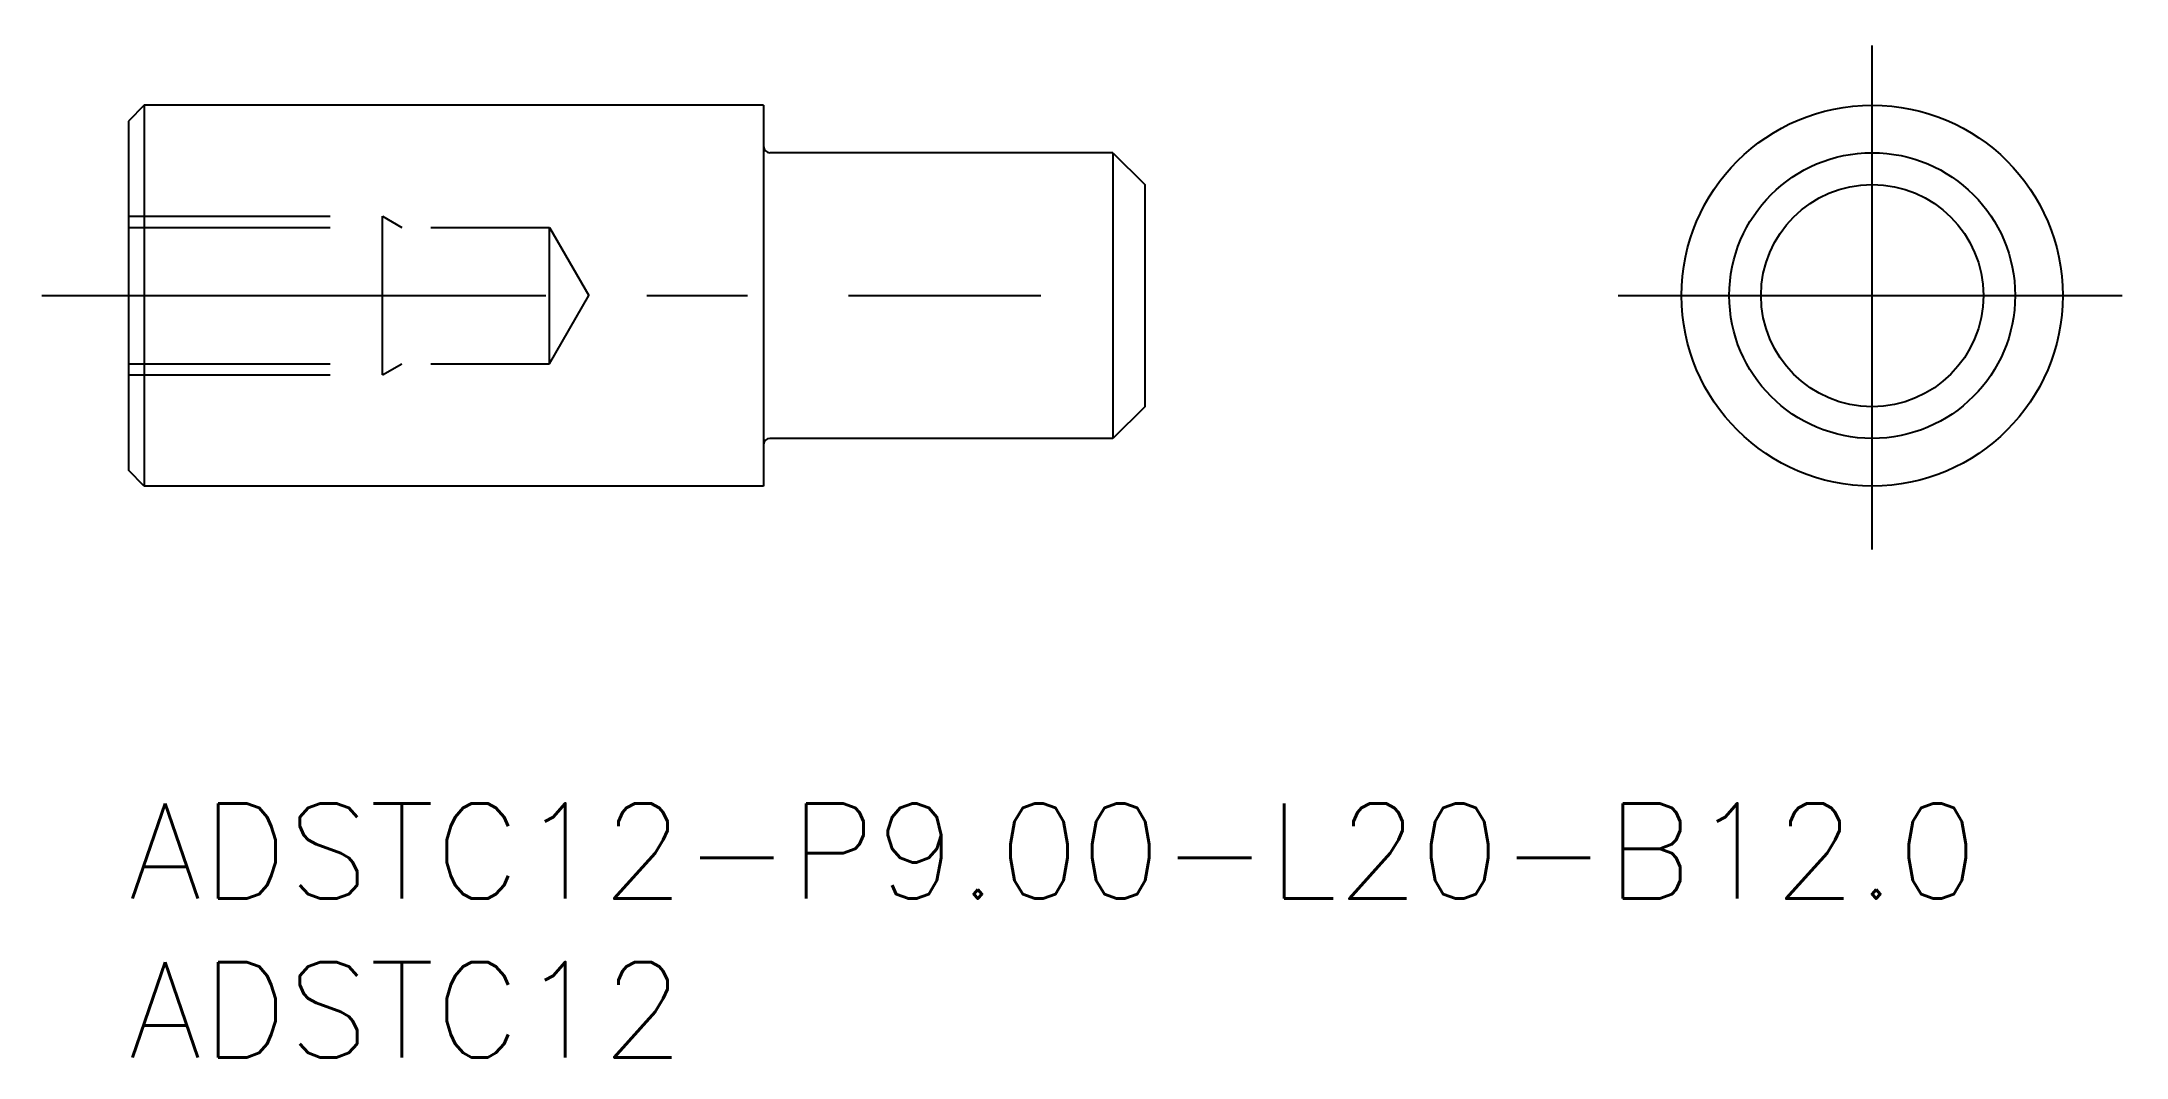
# Model space of a CAD drawing. Extents: x -2.7 to 62.9, y -8 to 24.
import ezdxf

# ---------------------------------------------------------------- set-up
doc = ezdxf.new("R2010")
doc.units = 0
doc.header["$LTSCALE"] = 0.5
doc.linetypes.add('CENTER', pattern=[50.8, 31.75, -6.35, 6.35, -6.35])
doc.linetypes.add('DASHED', pattern=[19.05, 12.7, -6.35])
for name, color, linetype in [('MSM_CENTER', 1, 'CENTER'), ('MSM_CONTINUOUS', 7, 'CONTINUOUS'), ('MSM_DASHED', 4, 'DASHED'), ('MSM_PART_NUMBER', 7, 'CONTINUOUS')]:
    doc.layers.add(name, color=color, linetype=linetype)
doc.styles.get("Standard").update_dxf_attribs({"font": 'txt.shx', "height": 2, "bigfont": 'bigfont.shx'})

# ---------------------------------------------------------------- blocks, each defined once
blk = doc.blocks.new('*U14')
at = {"layer": 'MSM_PART_NUMBER'}
blk.add_text('ADSTC12-P9.00-L20-B12.0', height=3, dxfattribs=at).set_placement((0, -3))
blk = doc.blocks.new('*U15')
at = {"layer": 'MSM_PART_NUMBER'}
blk.add_text('ADSTC12', height=3, dxfattribs=at).set_placement((0, -8))

msp = doc.modelspace()

# ---------------------------------------------------------------- linework, layer by layer
at = {"layer": 'MSM_CENTER'}
for p, q in [((54.906, 8), (54.906, 24)), ((-2.73, 16), (28.73, 16)), ((46.906, 16), (62.906, 16))]:
    msp.add_line(p, q, dxfattribs=at)
at = {"layer": 'MSM_CONTINUOUS'}
for p, q in [((0.5, 22), (0, 21.5)), ((20, 22), (0.5, 22)), ((0.5, 22), (0.5, 10)), ((20, 22), (20, 10)), ((0, 21.5), (0, 10.5)), ((31, 20.5), (20.2, 20.5)), ((31, 20.5), (31, 11.5)), ((31, 20.5), (32, 19.5)), ((32, 19.5), (32, 12.5)), ((32, 12.5), (31, 11.5)), ((31, 11.5), (20.2, 11.5)), ((0.5, 10), (0, 10.5)), ((20, 10), (0.5, 10))]:
    msp.add_line(p, q, dxfattribs=at)
for radius in [6, 4.5, 3.5]:
    msp.add_circle((54.906, 16), radius, dxfattribs=at)
for centre, start, end in [((20.2, 20.7), 180, 270), ((20.2, 11.3), 90, 180)]:
    msp.add_arc(centre, 0.2, start, end, dxfattribs=at)
at = {"layer": 'MSM_DASHED'}
for p, q in [((0, 18.5), (8, 18.5)), ((8, 13.5), (8, 18.5)), ((8, 18.5), (8.606, 18.15)), ((0, 18.15), (13.259, 18.15)), ((13.259, 13.85), (13.259, 18.15)), ((13.259, 18.15), (14.5, 16)), ((13.259, 13.85), (14.5, 16)), ((0, 13.85), (13.259, 13.85)), ((8, 13.5), (8.606, 13.85)), ((0, 13.5), (8, 13.5))]:
    msp.add_line(p, q, dxfattribs=at)

# ---------------------------------------------------------------- block references
at = {"layer": 'MSM_CONTINUOUS'}
for name in ['*U14', '*U15']:
    msp.add_blockref(name, (0, 0), dxfattribs=at)

doc.saveas('drawing.dxf')
